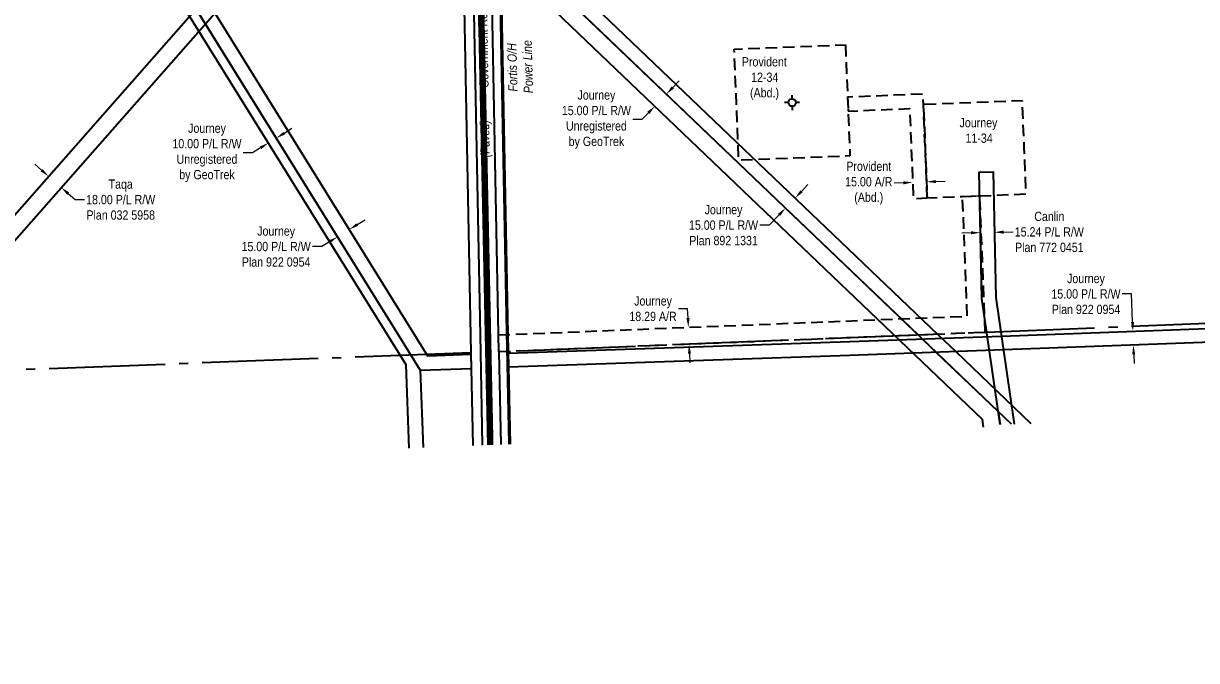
# Model space of a CAD drawing. Extents: x 670596 to 687743, y 5824540 to 5836613.
# Drawn here: x 678269 to 679534, y 5827831 to 5828518 of the extents above; entities that cross this region are included whole.
import ezdxf
from ezdxf.enums import TextEntityAlignment as Align

# ---------------------------------------------------------------- set-up
doc = ezdxf.new("R2010")
doc.units = 0
doc.header["$LTSCALE"] = 5
doc.header["$PDSIZE"] = 0.5
doc.linetypes.add('foc-ACCESSROAD', pattern=[3.75, 2.5, -1.25])
doc.linetypes.add('foc-QUARTERLINE', pattern=[33, 25, -3, 2, -3])
doc.layers.get('Defpoints').update_dxf_attribs({"color": 9})
for name, color, linetype in [('AS-POWER', 104, 'foc-POWER'), ('AS-POWER-T', 104, 'Continuous'), ('AS-ROADS', 254, 'Continuous'), ('AS-TELEPHONE', 224, 'foc-TEL'), ('F-AR', 190, 'foc-ACCESSROAD'), ('F-RW', 190, 'Continuous'), ('F-WS', 190, 'foc-ACCESSROAD'), ('F-WS-S', 8, 'Continuous'), ('L-QSEC', 8, 'foc-QUARTERLINE'), ('L-ROAD-T', 7, 'Continuous'), ('L-SEC', 7, 'Continuous'), ('L-TITLEDB', 4, 'Continuous')]:
    doc.layers.add(name, color=color, linetype=linetype)
for name, color, linetype, lineweight in [('F-AR-T', 190, 'Continuous', 9), ('F-RW-T', 190, 'Continuous', 9), ('F-WS-T', 190, 'Continuous', 9), ('T-TEXT', 48, 'Continuous', 18)]:
    doc.layers.add(name, color=color, linetype=linetype, lineweight=lineweight)
doc.styles.add('175L', font='ARIALN.TTF', dxfattribs={"height": 20})
doc.styles.add('80CG', font='ARIALN.TTF', dxfattribs={"height": 10})
doc.styles.add('80L', font='ARIALN.TTF', dxfattribs={"height": 10})
doc.styles.add('80LS', font='ARIALNI.TTF', dxfattribs={"height": 10})
doc.styles.add('foc-LtypeFont', font='ARIALN.TTF', dxfattribs={"height": 7.35})
doc.linetypes.add('foc-POWER', pattern='A,6,-1,["P",foc-LtypeFont,S=0.2,R=0,X=-0.625,Y=-0.75],-1.24,4', length=12.24)
doc.linetypes.add('foc-TEL', pattern='A,2,-1,["T",foc-LtypeFont,S=0.2,R=0,X=-0.425,Y=-0.75],-1.24,8', length=12.24)
doc.linetypes.add('foc-TEL-NOLINE', pattern='A,0,-2,["T",foc-LtypeFont,S=0.2,R=0,X=-0.425,Y=-0.75],-10.24', length=12.24)
doc.dimstyles.new('Compass 5 000', dxfattribs={"dimscale": 5, "dimtxt": 9, "dimasz": 2, "dimexe": 0.2, "dimexo": 0.0625, "dimgap": 0.5, "dimtad": 0, "dimtih": 1, "dimtoh": 1, "dimzin": 0, "dimdsep": 46, "dimtxsty": '80CG', "dimcen": 0.1, "dimse1": 1, "dimse2": 1, "dimclrd": 256, "dimclrt": 256, "dimaunit": 1, "dimadec": 4, "dimazin": 0, "dimtfac": 0.06, "dimtofl": 0, "dimtmove": 0, "dimatfit": 1, "dimfxl": 0.2, "dimtolj": 1, "dimtzin": 0, "dimlwd": -1, "dimarcsym": 0})

# ---------------------------------------------------------------- blocks, each defined once
blk = doc.blocks.new('GABD')
for p, q in [((-0.81, 0), (-1.62, 0)), ((0, 0.81), (0, 1.62)), ((1.62, 0), (0.81, 0)), ((0, -0.81), (0, -1.62))]:
    blk.add_line(p, q)
blk.add_circle((0, 0), 0.8)
blk = doc.blocks.new('*D398')
at = {"layer": 'Defpoints', "color": 0, "transparency": 16777216}
for p in [(678970.4, 5828189.7), (678986, 5828190.4), (678971.1, 5828171.5)]:
    blk.add_point(p, dxfattribs=at)
at = {"layer": 'F-AR-T', "transparency": 16777216}
for p, q in [((678985.2, 5828210.4), (678975.2, 5828210.4)), ((678985.6, 5828200.4), (678985.2, 5828210.4)), ((678987.1, 5828162.1), (678987.5, 5828152.1))]:
    blk.add_line(p, q, dxfattribs=at)
for points in [[(678987.3, 5828200.4), (678983.9, 5828200.3), (678986, 5828190.4)], [(678988.8, 5828162.2), (678985.5, 5828162), (678986.7, 5828172.1)]]:
    blk.add_solid(points, dxfattribs=at)
at = {"layer": 'F-AR-T', "transparency": 16777216, "insert": (678947.9, 5828210.4), "char_height": 10, "attachment_point": 5, "style": '80CG'}
blk.add_mtext('\\A1;Journey\\P18.29 A/R', dxfattribs=at)
blk = doc.blocks.new('*D450')
at = {"layer": 'Defpoints', "color": 0, "transparency": 16777216}
for p in [(678299.5, 5828356.4), (678310.1, 5828341.2), (678313, 5828344.6)]:
    blk.add_point(p, dxfattribs=at)
at = {"layer": 'F-RW-T', "transparency": 16777216}
for p, q in [((678289, 5828359.7), (678281.5, 5828366.3)), ((678317.6, 5828334.6), (678325.1, 5828328)), ((678325.1, 5828328), (678335.1, 5828328))]:
    blk.add_line(p, q, dxfattribs=at)
for points in [[(678290.1, 5828360.9), (678287.9, 5828358.4), (678296.6, 5828353.1)], [(678318.7, 5828335.8), (678316.5, 5828333.3), (678310.1, 5828341.2)]]:
    blk.add_solid(points, dxfattribs=at)
at = {"layer": 'F-RW-T', "transparency": 16777216, "insert": (678374.2, 5828328), "char_height": 10, "attachment_point": 5, "style": '80CG'}
blk.add_mtext('\\A1;Taqa\\P18.00 P/L R/W\\PPlan 032 5958', dxfattribs=at)
blk = doc.blocks.new('*D451')
at = {"layer": 'Defpoints', "color": 0, "transparency": 16777216}
for p in [(679465.1, 5828186.2), (679420.1, 5828184.5), (679420.6, 5828169.5)]:
    blk.add_point(p, dxfattribs=at)
at = {"layer": 'F-RW-T', "transparency": 16777216}
for p, q in [((679463.6, 5828226.3), (679453.6, 5828226.3)), ((679464.7, 5828196.2), (679463.6, 5828226.3)), ((679466, 5828161.2), (679466.3, 5828151.2))]:
    blk.add_line(p, q, dxfattribs=at)
for points in [[(679466.3, 5828196.2), (679463, 5828196.1), (679465.1, 5828186.2)], [(679467.6, 5828161.3), (679464.3, 5828161.1), (679465.6, 5828171.2)]]:
    blk.add_solid(points, dxfattribs=at)
at = {"layer": 'F-RW-T', "transparency": 16777216, "insert": (679414.5, 5828226.3), "char_height": 10, "attachment_point": 5, "style": '80CG'}
blk.add_mtext('\\A1;Journey\\P15.00 P/L R/W\\PPlan 922 0954', dxfattribs=at)
blk = doc.blocks.new('*D452')
at = {"layer": 'Defpoints', "color": 0, "transparency": 16777216}
for p in [(678615.8, 5828303.3), (678603.1, 5828295.4), (678607.8, 5828287.9)]:
    blk.add_point(p, dxfattribs=at)
at = {"layer": 'F-RW-T', "transparency": 16777216}
for p, q in [((678629, 5828301.1), (678637.5, 5828306.3)), ((678590.8, 5828277.4), (678580.8, 5828277.4)), ((678599.3, 5828282.7), (678590.8, 5828277.4))]:
    blk.add_line(p, q, dxfattribs=at)
for points in [[(678628.1, 5828302.5), (678629.9, 5828299.7), (678620.5, 5828295.8)], [(678598.4, 5828284.1), (678600.2, 5828281.2), (678607.8, 5828287.9)]]:
    blk.add_solid(points, dxfattribs=at)
at = {"layer": 'F-RW-T', "transparency": 16777216, "insert": (678541.7, 5828277.4), "char_height": 10, "attachment_point": 5, "style": '80CG'}
blk.add_mtext('\\A1;Journey\\P15.00 P/L R/W\\PPlan 922 0954', dxfattribs=at)
blk = doc.blocks.new('*D457')
at = {"layer": 'Defpoints', "color": 0, "transparency": 16777216}
for p in [(679050.4, 5828378.2), (679040, 5828367.4), (679090.7, 5828318.9)]:
    blk.add_point(p, dxfattribs=at)
at = {"layer": 'F-RW-T', "transparency": 16777216}
for p, q in [((679107.9, 5828336.9), (679114.9, 5828344.2)), ((679083.8, 5828311.7), (679073, 5828300.5)), ((679073, 5828300.5), (679063, 5828300.5))]:
    blk.add_line(p, q, dxfattribs=at)
for points in [[(679106.7, 5828338.1), (679109.1, 5828335.8), (679101, 5828329.7)], [(679082.6, 5828312.8), (679085, 5828310.5), (679090.7, 5828318.9)]]:
    blk.add_solid(points, dxfattribs=at)
at = {"layer": 'F-RW-T', "transparency": 16777216, "insert": (679023.9, 5828300.5), "char_height": 10, "attachment_point": 5, "style": '80CG'}
blk.add_mtext('\\A1;Journey\\P15.00 P/L R/W\\PPlan 892 1331', dxfattribs=at)
blk = doc.blocks.new('*D489')
at = {"layer": 'Defpoints', "color": 0, "transparency": 16777216}
for p in [(679300.7, 5828289.3), (679315.9, 5828292.8), (679316, 5828289.7)]:
    blk.add_point(p, dxfattribs=at)
at = {"layer": 'F-RW-T', "transparency": 16777216}
for p, q in [((679290.7, 5828292.2), (679280.7, 5828292)), ((679325.9, 5828293), (679335.9, 5828293.2))]:
    blk.add_line(p, q, dxfattribs=at)
for points in [[(679290.6, 5828293.9), (679290.7, 5828290.6), (679300.7, 5828292.4)], [(679325.8, 5828294.7), (679325.9, 5828291.3), (679315.9, 5828292.8)]]:
    blk.add_solid(points, dxfattribs=at)
at = {"layer": 'F-RW-T', "transparency": 16777216, "insert": (679375, 5828293.2), "char_height": 10, "attachment_point": 5, "style": '80CG'}
blk.add_mtext('\\A1;Canlin\\P15.24 P/L R/W\\PPlan 772 0451', dxfattribs=at)
blk = doc.blocks.new('*D490')
at = {"layer": 'Defpoints', "color": 0, "transparency": 16777216}
for p in [(679227.6, 5828347.6), (679227.7, 5828346.6), (679242.6, 5828348.2)]:
    blk.add_point(p, dxfattribs=at)
at = {"layer": 'F-AR-T', "transparency": 16777216}
for p, q in [((679217.7, 5828346.2), (679207.7, 5828345.8)), ((679252.7, 5828347.6), (679262.7, 5828348))]:
    blk.add_line(p, q, dxfattribs=at)
for points in [[(679217.6, 5828347.8), (679217.8, 5828344.5), (679227.7, 5828346.6)], [(679252.6, 5828349.2), (679252.7, 5828345.9), (679242.7, 5828347.2)]]:
    blk.add_solid(points, dxfattribs=at)
at = {"layer": 'F-AR-T', "transparency": 16777216, "insert": (679180.4, 5828345.8), "char_height": 10, "attachment_point": 5, "style": '80CG'}
blk.add_mtext('\\A1;Provident\\P15.00 A/R\\P(Abd.)', dxfattribs=at)
blk = doc.blocks.new('*D509')
at = {"layer": 'Defpoints', "color": 0, "transparency": 16777216}
for p in [(678530.8, 5828393), (678533.3, 5828389.1), (678539.3, 5828398.3)]:
    blk.add_point(p, dxfattribs=at)
at = {"layer": 'F-RW-T', "transparency": 16777216}
for p, q in [((678550.3, 5828399.6), (678558.8, 5828404.9)), ((678516.3, 5828378.5), (678506.3, 5828378.5)), ((678524.8, 5828383.8), (678516.3, 5828378.5))]:
    blk.add_line(p, q, dxfattribs=at)
for points in [[(678549.4, 5828401), (678551.2, 5828398.2), (678541.8, 5828394.3)], [(678523.9, 5828385.2), (678525.7, 5828382.4), (678533.3, 5828389.1)]]:
    blk.add_solid(points, dxfattribs=at)
at = {"layer": 'F-RW-T', "transparency": 16777216, "insert": (678467.2, 5828378.5), "char_height": 10, "attachment_point": 5, "style": '80CG'}
blk.add_mtext('\\A1;Journey\\P10.00 P/L R/W\\PUnregistered\\Pby GeoTrek', dxfattribs=at)
blk = doc.blocks.new('*D511')
at = {"layer": 'Defpoints', "color": 0, "transparency": 16777216}
for p in [(678952.7, 5828451), (678940.2, 5828438), (678949.8, 5828428.8)]:
    blk.add_point(p, dxfattribs=at)
at = {"layer": 'F-RW-T', "transparency": 16777216}
for p, q in [((678969.2, 5828449), (678976.1, 5828456.2)), ((678936, 5828414.3), (678926, 5828414.3)), ((678942.9, 5828421.5), (678936, 5828414.3))]:
    blk.add_line(p, q, dxfattribs=at)
for points in [[(678968, 5828450.1), (678970.4, 5828447.8), (678962.3, 5828441.8)], [(678941.7, 5828422.7), (678944.1, 5828420.4), (678949.8, 5828428.8)]]:
    blk.add_solid(points, dxfattribs=at)
at = {"layer": 'F-RW-T', "transparency": 16777216, "insert": (678886.9, 5828414.3), "char_height": 10, "attachment_point": 5, "style": '80CG'}
blk.add_mtext('\\A1;Journey\\P15.00 P/L R/W\\PUnregistered\\Pby GeoTrek', dxfattribs=at)

msp = doc.modelspace()

# ---------------------------------------------------------------- hatches: boundary and pattern name
at = {"layer": 'AS-ROADS'}
h = msp.add_hatch(color=256, dxfattribs=at)
h.dxf.hatch_style = 1
h.paths.add_polyline_path([(682678.285, 5832378.284), (682679.237, 5832371.44), (682678.476, 5832368.778), (682676.859, 5832365.926), (682687.322, 5832365.831), (682684.183, 5832370.964), (682682.661, 5832374.577), (682682.566, 5832377.333), (682682.566, 5832379.045)], flags=16)
h.paths.add_polyline_path([(681464.565, 5832333.37), (681471.954, 5832333.222), (681472.545, 5832327.019), (681474.319, 5832324.36), (681475.206, 5832323.326), (681461.314, 5832321.997), (681462.939, 5832325.394), (681463.974, 5832328.2), (681464.252, 5832330.272), (681464.542, 5832331.722)], flags=16)
h.paths.add_polyline_path([(681048.14, 5832317.983), (681052.253, 5832311.083), (681052.694, 5832307.12), (681062.388, 5832306.826), (681060.185, 5832312.404), (681056.954, 5832317.249), (681056.66, 5832320.038)], flags=16)
edge = h.paths.add_edge_path()
edge.add_line((683515.178, 5832287.041), (683508.934, 5832397.566))
edge.add_line((677284.424, 5825051.076), (677268.886, 5825051.076))

# ---------------------------------------------------------------- linework, layer by layer
at = {"layer": 'AS-POWER', "flags": 128}
msp.add_lwpolyline([(678792.838, 5828064.275), (678790.312, 5828185.136), (678777.534, 5828852.507), (678775.438, 5828953.751), (678774.503, 5828993.023), (678768.924, 5829009.882), (678765.642, 5829096.772), (678736.544, 5829892.778)], dxfattribs=at)
at = {"layer": 'AS-ROADS', "const_width": 6.999, "flags": 128}
msp.add_lwpolyline([(678772.46, 5828063.511), (678753.426, 5828976.839), (678719.807, 5829892.133)], dxfattribs=at)
at = {"layer": 'AS-TELEPHONE', "linetype": 'foc-TEL-NOLINE', "flags": 128}
msp.add_lwpolyline([(678753.972, 5828062.817), (678751.848, 5828162.738), (678736.318, 5828962.226)], dxfattribs=at)
at = {"layer": 'F-AR', "flags": 128}
msp.add_lwpolyline([(679243.37, 5828329.876), (679238.891, 5828441.742), (679157.594, 5828438.488), (679158.194, 5828423.501), (679224.505, 5828426.156), (679228.384, 5828329.276)], close=True, dxfattribs=at)
msp.add_lwpolyline([(678781.16, 5828182.17), (679286.599, 5828202.406), (679281.435, 5828331.4), (679299.706, 5828332.131), (679305.602, 5828184.866), (678781.891, 5828163.899)], dxfattribs=at)
at = {"layer": 'F-RW', "flags": 128}
for points in [[(677185.594, 5827891.665), (677707.591, 5827914.513), (677872.635, 5828001.687), (678016.475, 5828007.388), (678132.723, 5828139.568), (678497.063, 5828553.81), (678496.399, 5828571.844), (678489.415, 5828763.278), (678533.445, 5828903.967), (678531.615, 5828954.601), (678513.637, 5828953.94), (678515.344, 5828906.387), (678471.301, 5828765.694), (678478.816, 5828560.319), (678016.947, 5828035.177), (678008.06, 5828025.073), (677867.849, 5828019.507), (677702.768, 5827932.317), (677184.806, 5827909.63)], [(678498.65, 5828953.387), (678500.267, 5828908.416), (678479.357, 5828841.627), (678407.275, 5828611.343), (678465.331, 5828517.718), (678696.892, 5828144.175), (678752.222, 5828146.019), (678751.884, 5828161.057), (678705.032, 5828159.429), (678475.659, 5828529.467), (678423.621, 5828613.408), (678471.301, 5828765.694), (678515.344, 5828906.387), (678513.637, 5828953.94)]]:
    msp.add_lwpolyline(points, close=True, dxfattribs=at)
for points in [[(678685.031, 5828060.232), (678681.674, 5828149.746), (678398.777, 5828606.075), (678407.275, 5828611.343), (678696.892, 5828144.175), (678700.019, 5828060.794)], [(679334.128, 5828085.941), (679253.202, 5828163.373), (679233.841, 5828181.9), (678823.755, 5828574.298), (678805.321, 5828591.928), (678783.425, 5828591.485), (678783.147, 5828606.484), (678811.168, 5828607.032), (678844.589, 5828575.058), (679254.673, 5828182.741), (679274.09, 5828164.142), (679354.941, 5828086.774)], [(679304.147, 5828082.87), (679302.994, 5828090.822), (678826.953, 5828546.328), (678784.416, 5828545.473), (678784.067, 5828563.467), (678834.024, 5828564.472), (679319.915, 5828099.54), (679321.958, 5828085.454)], [(679321.958, 5828085.454), (679302.244, 5828221.386), (679299.215, 5828357.513), (679314.439, 5828357.863), (679317.449, 5828222.656), (679337.207, 5828086.064)], [(679689.023, 5828178.978), (679589.085, 5828175.74), (679160.037, 5828159.948), (678792.176, 5828147.425), (678791.865, 5828162.422), (679159.845, 5828174.947), (679323.412, 5828180.962), (679602.77, 5828191.25), (679688.635, 5828194)]]:
    msp.add_lwpolyline(points, dxfattribs=at)
at = {"layer": 'F-WS', "flags": 128}
for points in [[(679155.332, 5828494.984), (679160.132, 5828375.095), (679040.243, 5828370.295), (679035.443, 5828490.184)], [(679299.706, 5828332.131), (679349.951, 5828334.143), (679347.94, 5828384.389), (679345.928, 5828434.634), (679239.347, 5828430.367), (679241.358, 5828380.121), (679243.37, 5828329.876), (679281.435, 5828331.4)]]:
    msp.add_lwpolyline(points, close=True, dxfattribs=at)
at = {"layer": 'F-WS-S', "flags": 128}
msp.add_lwpolyline([(678753.972, 5828062.817), (678751.848, 5828162.738), (678736.318, 5828962.226)], dxfattribs=at)
at = {"layer": 'L-QSEC', "flags": 128}
for points in [[(679588.557, 5828196.196), (678791.825, 5828164.295)], [(678751.848, 5828162.738), (677969.358, 5828133.476)]]:
    msp.add_lwpolyline(points, dxfattribs=at)
at = {"layer": 'L-SEC', "flags": 128}
for points in [[(678746.151, 5828967.743), (678761.789, 5828163.098)], [(678781.891, 5828163.899), (678766.25, 5828968.46)], [(678761.789, 5828163.098), (678763.892, 5828063.189)], [(678781.891, 5828163.899), (678783.986, 5828063.943)]]:
    msp.add_lwpolyline(points, dxfattribs=at)
at = {"layer": 'L-TITLEDB', "flags": 128}
for points in [[(678751.848, 5828162.738), (678736.318, 5828962.226)], [(678776.288, 5828963.673), (678791.825, 5828164.295)], [(678753.972, 5828062.817), (678751.848, 5828162.738)], [(678791.825, 5828164.295), (678793.917, 5828064.315)]]:
    msp.add_lwpolyline(points, dxfattribs=at)

# ---------------------------------------------------------------- block references
at = {"layer": 'F-WS-S', "xscale": 4.99938, "yscale": 4.99938, "zscale": 4.99938}
msp.add_blockref('GABD', (679097.788, 5828432.639), dxfattribs=at)

# ---------------------------------------------------------------- texts
at = {"layer": 'AS-POWER-T', "insert": (678792.029, 5828441.777), "char_height": 9.99876, "attachment_point": 1, "rotation": 91.535773, "style": '175L'}
msp.add_mtext_dynamic_manual_height_columns('\\pi2.5566;{\\fArial Narrow|b0|i1|c0|p34;Fortis O/H\\P\\pi0.32976;Power Line}', width=57.1191, gutter_width=100, heights=[0], dxfattribs=at)
at = {"layer": 'F-WS-T', "char_height": 9.99876, "attachment_point": 1, "style": '175L'}
for s, insert in [('\\pi-8.4225;Provident\\P\\pi1.549;12-34\\P\\pi0.39632;(Abd.)', (679052.087, 5828481.634)), ('\\pi-4.8725;Journey\\P\\pi1.549;11-34', (679283.151, 5828415.972))]:
    msp.add_mtext_dynamic_manual_height_columns(s, width=30.59795, gutter_width=100, heights=[0], dxfattribs=dict(at, insert=insert))
at = {"layer": 'L-ROAD-T', "style": '80L'}
msp.add_text('Government Road Allowance', height=9.99876, rotation=91.113611, dxfattribs=at).set_placement((678764.286, 5828522.817), align=Align.MIDDLE_CENTER)
at = {"layer": 'T-TEXT', "style": '80LS'}
msp.add_text('(Paved)', height=9.9988, rotation=91.113611, dxfattribs=at).set_placement((678766.639, 5828393.661), align=Align.MIDDLE_CENTER)

# ---------------------------------------------------------------- dimensions: what is measured, and where the dimension line sits
at = {"layer": 'F-AR-T'}
for p1, p2, distance, text, picture, middle in [((679242.635, 5828348.244), (679227.648, 5828347.644), 1.082, 'Provident\\P15.00 A/R\\P(Abd.)', '*D490', (679180.426, 5828345.763)), ((678971.127, 5828171.475), (678970.395, 5828189.746), -15.63, 'Journey\\P18.29 A/R', '*D398', (678947.93, 5828210.356))]:
    dim = msp.add_aligned_dim(p1=p1, p2=p2, distance=distance, text=text, dimstyle='Compass 5 000', dxfattribs=at)
    dim.commit()
    dim.dimension.update_dxf_attribs({"geometry": picture, "text_midpoint": middle})
at = {"layer": 'F-RW-T'}
for p1, p2, distance, text, picture, middle in [((678952.654, 5828450.959), (678940.211, 5828437.956), 13.301, 'Journey\\P15.00 P/L R/W\\PUnregistered\\Pby GeoTrek', '*D511', (678886.908, 5828414.31)), ((678539.344, 5828398.309), (678530.846, 5828393.041), 4.668, 'Journey\\P10.00 P/L R/W\\PUnregistered\\Pby GeoTrek', '*D509', (678467.22, 5828378.535)), ((678299.498, 5828356.436), (678313.012, 5828344.55), -4.462, 'Taqa\\P18.00 P/L R/W\\PPlan 032 5958', '*D450', (678374.169, 5828327.991)), ((679300.732, 5828289.338), (679315.957, 5828289.677), 3.102, 'Canlin\\P15.24 P/L R/W\\PPlan 772 0451', '*D489', (679374.969, 5828293.224)), ((678615.848, 5828303.306), (678603.132, 5828295.423), 8.824, 'Journey\\P15.00 P/L R/W\\PPlan 922 0954', '*D452', (678541.697, 5828277.386))]:
    dim = msp.add_aligned_dim(p1=p1, p2=p2, distance=distance, text=text, dimstyle='Compass 5 000', dxfattribs=at)
    dim.commit()
    dim.dimension.update_dxf_attribs({"geometry": picture, "text_midpoint": middle})
for base, p1, p2, angle, text, picture, middle in [((679090.671, 5828318.894), (679050.359, 5828378.202), (679040.002, 5828367.378), 226.262669, 'Journey\\P15.00 P/L R/W\\PPlan 892 1331', '*D457', (679023.942, 5828300.455)), ((679465.052, 5828186.178), (679420.608, 5828169.535), (679420.056, 5828184.521), 92.109249, 'Journey\\P15.00 P/L R/W\\PPlan 922 0954', '*D451', (679414.487, 5828226.346))]:
    dim = msp.add_linear_dim(base=base, p1=p1, p2=p2, angle=angle, text=text, dimstyle='Compass 5 000', dxfattribs=at)
    dim.commit()
    dim.dimension.update_dxf_attribs({"geometry": picture, "text_midpoint": middle, "dimtype": 161})

doc.saveas('drawing.dxf')
